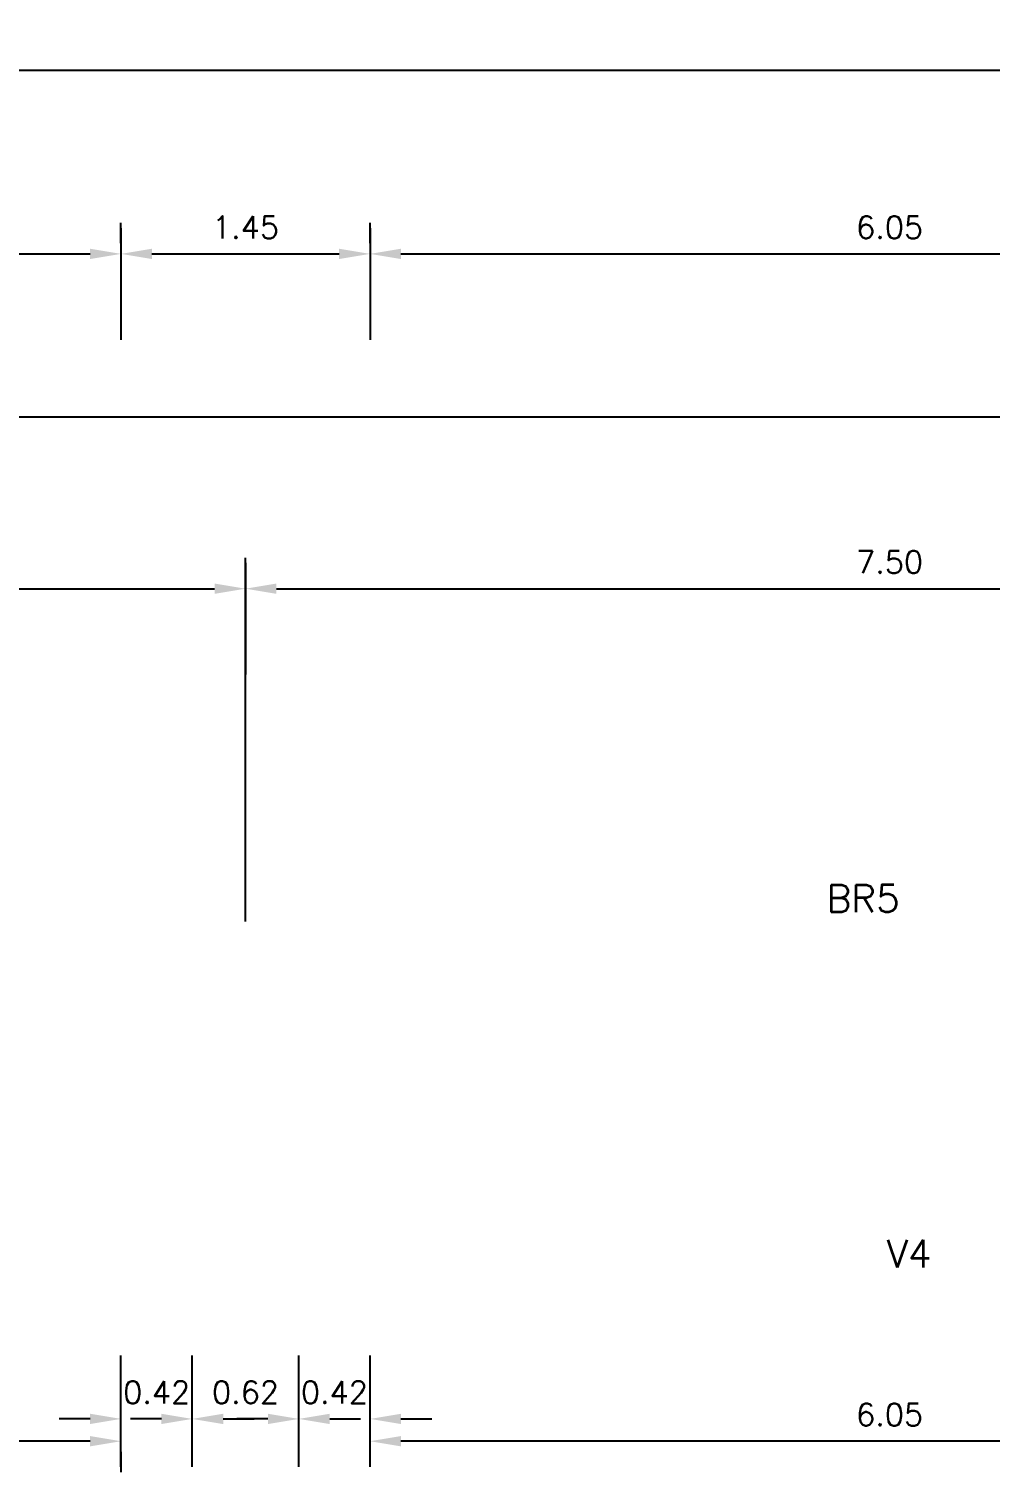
# Model space of a CAD drawing. Extents: x 19.8 to 90.6, y 5.5 to 74.
# Drawn here: x 65.27 to 70.86, y 65.59 to 74 of the extents above; entities that cross this region are included whole.
import ezdxf

# ---------------------------------------------------------------- set-up
doc = ezdxf.new("R2010")
doc.units = 0
doc.header["$MEASUREMENT"] = 0
doc.linetypes.add('Default', pattern=[0])
doc.linetypes.add('Solid', pattern=[0])
doc.layers.get('DEFPOINTS').update_dxf_attribs({"linetype": 'Solid'})
doc.layers.add('Dimensions (COTAS)', color=212, linetype='Solid')
doc.layers.add('Text O', color=212, linetype='Default')
doc.styles.add('Simplex', font='SIMPLEX.SHX')
doc.dimstyles.get("Standard").update_dxf_attribs({"dimtxt": 0.13, "dimasz": 0.18, "dimexe": 0.18, "dimexo": 0.0625, "dimgap": 0.09, "dimtad": 1, "dimtih": 1, "dimtoh": 1, "dimzin": 0, "dimdsep": 46, "dimtxsty": 'Simplex', "dimcen": 0.09, "dimadec": 0, "dimazin": 0, "dimtfac": 1, "dimtofl": 0, "dimtmove": 0, "dimatfit": 3, "dimfxl": 0, "dimtolj": 1, "dimtzin": 0, "dimarcsym": 0})

# ---------------------------------------------------------------- blocks, each defined once
blk = doc.blocks.new('*D76')
at = {"layer": 'DEFPOINTS', "color": 0}
for p in [(29.0264, 71.7369), (81.5264, 71.7369), (81.5264, 71.7369)]:
    blk.add_point(p, dxfattribs=at)
at = {"layer": 'Dimensions (COTAS)', "color": 0, "lineweight": -2}
for p, q in [((29.0264, 71.7994), (29.0264, 71.9169)), ((81.5264, 71.7994), (81.5264, 71.9169)), ((29.2064, 71.7369), (81.3464, 71.7369))]:
    blk.add_line(p, q, dxfattribs=at)
at = {"layer": 'Dimensions (COTAS)', "color": 0}
for points in [[(29.2064, 71.7669), (29.2064, 71.7069), (29.0264, 71.7369)], [(81.3464, 71.7669), (81.3464, 71.7069), (81.5264, 71.7369)]]:
    blk.add_solid(points, dxfattribs=at)
at = {"layer": 'Dimensions (COTAS)', "color": 0, "insert": (55.2764, 71.8919), "char_height": 0.13, "attachment_point": 5, "style": 'Simplex'}
blk.add_mtext('\\A1;52.50', dxfattribs=at)
blk = doc.blocks.new('*D77')
at = {"layer": 'DEFPOINTS', "color": 0}
for p in [(28.5064, 73.7571), (81.9014, 73.7571), (81.9014, 73.7571)]:
    blk.add_point(p, dxfattribs=at)
at = {"layer": 'Dimensions (COTAS)', "color": 0, "lineweight": -2}
for p, q in [((28.5064, 73.8196), (28.5064, 73.9371)), ((81.9014, 73.8196), (81.9014, 73.9371)), ((28.6864, 73.7571), (81.7214, 73.7571))]:
    blk.add_line(p, q, dxfattribs=at)
at = {"layer": 'Dimensions (COTAS)', "color": 0}
for points in [[(28.6864, 73.7871), (28.6864, 73.7271), (28.5064, 73.7571)], [(81.7214, 73.7871), (81.7214, 73.7271), (81.9014, 73.7571)]]:
    blk.add_solid(points, dxfattribs=at)
at = {"layer": 'Dimensions (COTAS)', "color": 0, "insert": (55.2039, 73.9121), "char_height": 0.13, "attachment_point": 5, "style": 'Simplex'}
blk.add_mtext('\\A1;53.40', dxfattribs=at)
blk = doc.blocks.new('*D337')
at = {"layer": 'DEFPOINTS', "color": 0}
for p in [(65.8014, 72.6869), (67.2514, 72.6869), (67.2514, 72.6869)]:
    blk.add_point(p, dxfattribs=at)
at = {"layer": 'Dimensions (COTAS)', "color": 0, "lineweight": -2}
for p, q in [((65.8014, 72.7494), (65.8014, 72.8669)), ((65.9814, 72.6869), (67.0714, 72.6869)), ((67.2514, 72.6244), (67.2514, 72.5069))]:
    blk.add_line(p, q, dxfattribs=at)
at = {"layer": 'Dimensions (COTAS)', "color": 0}
for points in [[(65.9814, 72.7169), (65.9814, 72.6569), (65.8014, 72.6869)], [(67.0714, 72.7169), (67.0714, 72.6569), (67.2514, 72.6869)]]:
    blk.add_solid(points, dxfattribs=at)
at = {"layer": 'Dimensions (COTAS)', "color": 0, "insert": (66.5264, 72.8419), "char_height": 0.13, "attachment_point": 5, "style": 'Simplex'}
blk.add_mtext('\\A1;1.45', dxfattribs=at)
blk = doc.blocks.new('*D338')
at = {"layer": 'DEFPOINTS', "color": 0}
for p in [(66.2164, 65.9014), (66.2164, 65.7714), (66.8364, 65.7714)]:
    blk.add_point(p, dxfattribs=at)
at = {"layer": 'Dimensions (COTAS)', "color": 0, "lineweight": -2}
for p, q in [((66.2164, 65.8339), (66.2164, 66.0814)), ((66.8364, 65.8339), (66.8364, 66.0814)), ((66.0364, 65.9014), (65.8564, 65.9014)), ((67.0164, 65.9014), (67.1964, 65.9014))]:
    blk.add_line(p, q, dxfattribs=at)
at = {"layer": 'Dimensions (COTAS)', "color": 0}
for points in [[(66.0364, 65.9314), (66.0364, 65.8714), (66.2164, 65.9014)], [(67.0164, 65.9314), (67.0164, 65.8714), (66.8364, 65.9014)]]:
    blk.add_solid(points, dxfattribs=at)
at = {"layer": 'Dimensions (COTAS)', "color": 0, "insert": (66.5264, 66.0564), "char_height": 0.13, "attachment_point": 5, "style": 'Simplex'}
blk.add_mtext('\\A1;0.62', dxfattribs=at)
blk = doc.blocks.new('*D339')
at = {"layer": 'DEFPOINTS', "color": 0}
for p in [(66.5264, 70.7369), (59.0264, 68.7369), (66.5264, 68.7369)]:
    blk.add_point(p, dxfattribs=at)
at = {"layer": 'Dimensions (COTAS)', "color": 0, "lineweight": -2}
for p, q in [((59.0264, 68.7994), (59.0264, 70.9169)), ((66.5264, 68.7994), (66.5264, 70.9169)), ((59.2064, 70.7369), (66.3464, 70.7369))]:
    blk.add_line(p, q, dxfattribs=at)
at = {"layer": 'Dimensions (COTAS)', "color": 0}
for points in [[(59.2064, 70.7669), (59.2064, 70.7069), (59.0264, 70.7369)], [(66.3464, 70.7669), (66.3464, 70.7069), (66.5264, 70.7369)]]:
    blk.add_solid(points, dxfattribs=at)
at = {"layer": 'Dimensions (COTAS)', "color": 0, "insert": (62.7764, 70.8919), "char_height": 0.13, "attachment_point": 5, "style": 'Simplex'}
blk.add_mtext('\\A1;7.50', dxfattribs=at)
blk = doc.blocks.new('*D340')
at = {"layer": 'DEFPOINTS', "color": 0}
for p in [(74.0264, 70.7369), (66.5264, 68.7369), (74.0264, 68.7369)]:
    blk.add_point(p, dxfattribs=at)
at = {"layer": 'Dimensions (COTAS)', "color": 0, "lineweight": -2}
for p, q in [((66.5264, 68.7994), (66.5264, 70.9169)), ((74.0264, 68.7994), (74.0264, 70.9169)), ((66.7064, 70.7369), (73.8464, 70.7369))]:
    blk.add_line(p, q, dxfattribs=at)
at = {"layer": 'Dimensions (COTAS)', "color": 0}
for points in [[(66.7064, 70.7669), (66.7064, 70.7069), (66.5264, 70.7369)], [(73.8464, 70.7669), (73.8464, 70.7069), (74.0264, 70.7369)]]:
    blk.add_solid(points, dxfattribs=at)
at = {"layer": 'Dimensions (COTAS)', "color": 0, "insert": (70.2764, 70.8919), "char_height": 0.13, "attachment_point": 5, "style": 'Simplex'}
blk.add_mtext('\\A1;7.50', dxfattribs=at)
blk = doc.blocks.new('*D351')
at = {"layer": 'DEFPOINTS', "color": 0}
for p in [(59.7514, 65.7714), (59.7514, 65.7714), (65.8014, 65.7714)]:
    blk.add_point(p, dxfattribs=at)
at = {"layer": 'Dimensions (COTAS)', "color": 0, "lineweight": -2}
for p, q in [((59.7514, 65.8339), (59.7514, 65.9514)), ((65.6214, 65.7714), (59.9314, 65.7714)), ((65.8014, 65.7089), (65.8014, 65.5914))]:
    blk.add_line(p, q, dxfattribs=at)
at = {"layer": 'Dimensions (COTAS)', "color": 0}
for points in [[(59.9314, 65.8014), (59.9314, 65.7414), (59.7514, 65.7714)], [(65.6214, 65.8014), (65.6214, 65.7414), (65.8014, 65.7714)]]:
    blk.add_solid(points, dxfattribs=at)
at = {"layer": 'Dimensions (COTAS)', "color": 0, "insert": (62.7764, 65.9264), "char_height": 0.13, "attachment_point": 5, "style": 'Simplex'}
blk.add_mtext('\\A1;6.05', dxfattribs=at)
blk = doc.blocks.new('L')
at = {"color": 0}
blk.add_line((0, 0.15), (0, -0.5), dxfattribs=at)
blk = doc.blocks.new('*D355')
at = {"layer": 'DEFPOINTS', "color": 0}
for p in [(65.8014, 65.9014), (65.8014, 65.7714), (66.2164, 65.7714)]:
    blk.add_point(p, dxfattribs=at)
at = {"layer": 'Dimensions (COTAS)', "color": 0, "lineweight": -2}
for p, q in [((65.8014, 65.8339), (65.8014, 66.0814)), ((66.2164, 65.8339), (66.2164, 66.0814)), ((65.6214, 65.9014), (65.4414, 65.9014)), ((66.3964, 65.9014), (66.5764, 65.9014))]:
    blk.add_line(p, q, dxfattribs=at)
at = {"layer": 'Dimensions (COTAS)', "color": 0}
for points in [[(65.6214, 65.9314), (65.6214, 65.8714), (65.8014, 65.9014)], [(66.3964, 65.9314), (66.3964, 65.8714), (66.2164, 65.9014)]]:
    blk.add_solid(points, dxfattribs=at)
at = {"layer": 'Dimensions (COTAS)', "color": 0, "insert": (66.0089, 66.0564), "char_height": 0.13, "attachment_point": 5, "style": 'Simplex'}
blk.add_mtext('\\A1;0.42', dxfattribs=at)
blk = doc.blocks.new('*D358')
at = {"layer": 'DEFPOINTS', "color": 0}
for p in [(59.7514, 72.6869), (65.8014, 72.6869), (65.8014, 72.6869)]:
    blk.add_point(p, dxfattribs=at)
at = {"layer": 'Dimensions (COTAS)', "color": 0, "lineweight": -2}
for p, q in [((59.7514, 72.7494), (59.7514, 72.8669)), ((59.9314, 72.6869), (65.6214, 72.6869)), ((65.8014, 72.6244), (65.8014, 72.5069))]:
    blk.add_line(p, q, dxfattribs=at)
at = {"layer": 'Dimensions (COTAS)', "color": 0}
for points in [[(59.9314, 72.7169), (59.9314, 72.6569), (59.7514, 72.6869)], [(65.6214, 72.7169), (65.6214, 72.6569), (65.8014, 72.6869)]]:
    blk.add_solid(points, dxfattribs=at)
at = {"layer": 'Dimensions (COTAS)', "color": 0, "insert": (62.7764, 72.8419), "char_height": 0.13, "attachment_point": 5, "style": 'Simplex'}
blk.add_mtext('\\A1;6.05', dxfattribs=at)
blk = doc.blocks.new('*D371')
at = {"layer": 'DEFPOINTS', "color": 0}
for p in [(67.2514, 65.7714), (67.2514, 65.7714), (73.3014, 65.7714)]:
    blk.add_point(p, dxfattribs=at)
at = {"layer": 'Dimensions (COTAS)', "color": 0, "lineweight": -2}
for p, q in [((67.2514, 65.8339), (67.2514, 65.9514)), ((73.1214, 65.7714), (67.4314, 65.7714)), ((73.3014, 65.7089), (73.3014, 65.5914))]:
    blk.add_line(p, q, dxfattribs=at)
at = {"layer": 'Dimensions (COTAS)', "color": 0}
for points in [[(67.4314, 65.8014), (67.4314, 65.7414), (67.2514, 65.7714)], [(73.1214, 65.8014), (73.1214, 65.7414), (73.3014, 65.7714)]]:
    blk.add_solid(points, dxfattribs=at)
at = {"layer": 'Dimensions (COTAS)', "color": 0, "insert": (70.2764, 65.9264), "char_height": 0.13, "attachment_point": 5, "style": 'Simplex'}
blk.add_mtext('\\A1;6.05', dxfattribs=at)
blk = doc.blocks.new('*D372')
at = {"layer": 'DEFPOINTS', "color": 0}
for p in [(66.8364, 65.9014), (66.8364, 65.7714), (67.2514, 65.7714)]:
    blk.add_point(p, dxfattribs=at)
at = {"layer": 'Dimensions (COTAS)', "color": 0, "lineweight": -2}
for p, q in [((66.8364, 65.8339), (66.8364, 66.0814)), ((67.2514, 65.8339), (67.2514, 66.0814)), ((66.6564, 65.9014), (66.4764, 65.9014)), ((67.4314, 65.9014), (67.6114, 65.9014))]:
    blk.add_line(p, q, dxfattribs=at)
at = {"layer": 'Dimensions (COTAS)', "color": 0}
for points in [[(66.6564, 65.9314), (66.6564, 65.8714), (66.8364, 65.9014)], [(67.4314, 65.9314), (67.4314, 65.8714), (67.2514, 65.9014)]]:
    blk.add_solid(points, dxfattribs=at)
at = {"layer": 'Dimensions (COTAS)', "color": 0, "insert": (67.0439, 66.0564), "char_height": 0.13, "attachment_point": 5, "style": 'Simplex'}
blk.add_mtext('\\A1;0.42', dxfattribs=at)
blk = doc.blocks.new('*D397')
at = {"layer": 'DEFPOINTS', "color": 0}
for p in [(67.2514, 72.6869), (73.3014, 72.6869), (73.3014, 72.6869)]:
    blk.add_point(p, dxfattribs=at)
at = {"layer": 'Dimensions (COTAS)', "color": 0, "lineweight": -2}
for p, q in [((67.2514, 72.7494), (67.2514, 72.8669)), ((73.3014, 72.7494), (73.3014, 72.8669)), ((67.4314, 72.6869), (73.1214, 72.6869))]:
    blk.add_line(p, q, dxfattribs=at)
at = {"layer": 'Dimensions (COTAS)', "color": 0}
for points in [[(67.4314, 72.7169), (67.4314, 72.6569), (67.2514, 72.6869)], [(73.1214, 72.7169), (73.1214, 72.6569), (73.3014, 72.6869)]]:
    blk.add_solid(points, dxfattribs=at)
at = {"layer": 'Dimensions (COTAS)', "color": 0, "insert": (70.2764, 72.8419), "char_height": 0.13, "attachment_point": 5, "style": 'Simplex'}
blk.add_mtext('\\A1;6.05', dxfattribs=at)

msp = doc.modelspace()

# ---------------------------------------------------------------- linework, layer by layer
at = {"layer": 'Dimensions (COTAS)'}
for p, q in [((65.8014, 72.8369), (65.8014, 72.1869)), ((67.2514, 72.8369), (67.2514, 72.1869)), ((66.5264, 70.8869), (66.5264, 70.2369))]:
    msp.add_line(p, q, dxfattribs=at)

# ---------------------------------------------------------------- block references
at = {"layer": 'Dimensions (COTAS)', "rotation": 180.0000000000034}
for p in [(65.8014, 65.7714), (66.2164, 65.7714), (66.8364, 65.7714), (67.2514, 65.7714)]:
    msp.add_blockref('L', p, dxfattribs=at)

# ---------------------------------------------------------------- texts
at = {"layer": 'Text O', "style": 'Simplex'}
for s, p in [('BR5', (69.9094, 68.8522)), ('V4', (70.2597, 66.7836))]:
    msp.add_text(s, height=0.16, dxfattribs=at).set_placement(p)

# ---------------------------------------------------------------- dimensions: what is measured, and where the dimension line sits
at = {"layer": 'Dimensions (COTAS)'}
for base, p1, p2, picture, middle in [((81.90138, 73.75709), (28.50636, 73.75709), (81.90138, 73.75709), '*D77', (55.20387, 73.91209)), ((65.8014, 72.6869), (59.7514, 72.6869), (65.8014, 72.6869), '*D358', (62.7764, 72.8419)), ((67.2514, 72.6869), (65.8014, 72.6869), (67.2514, 72.6869), '*D337', (66.5264, 72.8419)), ((73.3014, 72.6869), (67.2514, 72.6869), (73.3014, 72.6869), '*D397', (70.2764, 72.8419)), ((81.5264, 71.7369), (29.0264, 71.7369), (81.5264, 71.7369), '*D76', (55.2764, 71.8919)), ((66.5264, 70.7369), (59.0264, 68.7369), (66.5264, 68.7369), '*D339', (62.7764, 70.8919)), ((74.0264, 70.7369), (66.5264, 68.7369), (74.0264, 68.7369), '*D340', (70.2764, 70.8919)), ((59.7514, 65.7714), (65.8014, 65.7714), (59.7514, 65.7714), '*D351', (62.7764, 65.9264)), ((67.2514, 65.7714), (73.3014, 65.7714), (67.2514, 65.7714), '*D371', (70.2764, 65.9264))]:
    dim = msp.add_linear_dim(base=base, p1=p1, p2=p2, angle=0, dimstyle='Standard', dxfattribs=at)
    dim.commit()
    dim.dimension.update_dxf_attribs({"geometry": picture, "text_midpoint": middle})
for base, p1, p2, picture, middle in [((65.801377, 65.901407), (66.216379, 65.771407), (65.801377, 65.771407), '*D355', (66.008878, 65.901407)), ((66.2164, 65.9014), (66.8364, 65.7714), (66.2164, 65.7714), '*D338', (66.5264, 65.9014)), ((66.836379, 65.901407), (67.25138, 65.771407), (66.836379, 65.771407), '*D372', (67.043879, 65.901407))]:
    dim = msp.add_linear_dim(base=base, p1=p1, p2=p2, angle=0, dimstyle='Standard', dxfattribs=at)
    dim.commit()
    dim.dimension.update_dxf_attribs({"geometry": picture, "text_midpoint": middle, "dimtype": 160})

doc.saveas('drawing.dxf')
